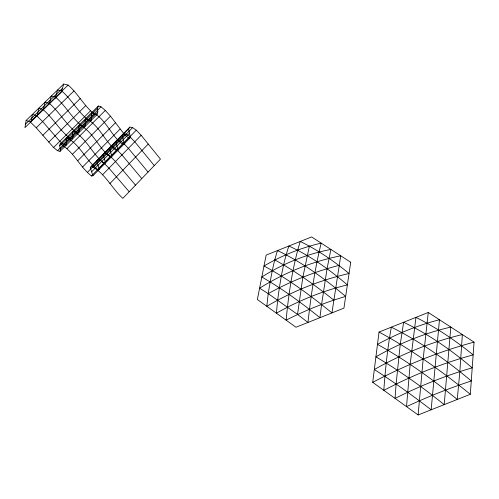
<?xml version="1.0" encoding="UTF-8"?>
<svg xmlns="http://www.w3.org/2000/svg" width="499" height="499" viewBox="0 0 499 499"><rect width="100%" height="100%" fill="white"/><g stroke="black" fill="none" stroke-linecap="round" stroke-linejoin="round"><path stroke-width="0.75" d="M470.32 394.291L474.05 342.133L428.261 312.48L379.034 332.053L372.709 382.346L418.125 414.962L470.32 394.291C441.677 371.056 411.513 349.618 379.034 332.053M418.125 414.962L423.183 358.931L428.261 312.48M268.213 293.637L266.809 306.299C292.364 291.304 320.146 280.082 349.051 273.496C333.987 261.164 317.801 249.949 300.236 241.479C292.464 267.034 288.665 293.63 286.114 320.165C305.157 310.459 325.155 302.444 345.664 296.431C324.718 278.76 302.344 262.368 277.513 250.56C272.941 264.557 270.608 279.147 268.213 293.637L297.523 314.401L307.952 322.466C310.977 295.82 314.732 269.192 321.188 243.138C301.14 247.747 281.729 255.569 263.996 265.992C288.31 279.035 310.596 295.502 331.935 312.91L340.736 255.8C312.018 261.526 284.424 272.691 259.599 288.191L268.213 293.637C290.499 281.299 314.301 271.73 338.983 265.393M297.523 314.401L302.856 277.145L309.392 246.013M98.353 106.013L97.555 108.146L97.816 111.938L97.087 114.471L94.38 114.053C83.963 106.044 78.118 93.569 68.095 85.067L63.722 84.038L61.271 92.34L24.95 127.613L26.116 120.471L30.189 121.875L36.234 127.775L53.574 147.473L57.522 150.698L60.023 151.372L60.367 149.189L59.662 145.777L60.117 143.962L98.353 106.013L101.01 106.805L105.295 110.435L110.479 116.161L124.575 134.599L128.655 138.061L130.351 137.599L128.611 128.879L129.877 127.077L132.628 127.619L136.289 130.17L141.142 135.279L160.46 159.131L122.835 198.365C111.988 188.728 104.746 172.492 91.223 166.31L90.3 167.776L92.945 175.754L91.46 175.972C79.622 166.791 73.54 151.091 60.117 143.962M31.081 121.662L32.466 114.321L36.589 115.656L42.608 121.556L59.799 141.304L63.747 144.51L66.28 145.14L66.685 142.901L66.061 139.421L66.579 137.549C80.077 144.504 85.89 160.453 97.742 169.566L99.264 169.311L96.775 161.208L97.754 159.68L100.349 160.435L103.979 163.098L108.975 168.207L129.191 191.741M37.182 115.737L38.785 108.202L42.958 109.474C53.019 118.095 59.537 130.152 69.935 138.354L72.505 138.947L72.979 136.639L72.424 133.096L73.004 131.175C86.577 137.961 92.134 154.154 103.992 163.198L105.545 162.899L103.212 154.671L104.254 153.087L106.88 153.798L110.516 156.437L115.481 161.545L135.516 185.148M43.251 109.842L45.066 102.114L49.295 103.324C59.344 111.913 65.693 124.076 76.091 132.235L78.699 132.778L79.235 130.414L78.761 126.808L79.391 124.831C93.045 131.449 98.34 147.879 110.204 156.867L111.795 156.524L109.612 148.172L110.709 146.531L113.367 147.199L117.009 149.819L121.949 154.921L141.803 178.592M49.289 103.979L51.316 96.058L55.595 97.205C65.631 105.769 71.812 118.032 82.216 126.141L84.861 126.646L85.46 124.22L85.055 120.552L85.747 118.525C99.469 124.975 104.516 141.641 116.386 150.567L118.013 150.18L115.98 141.704L117.134 140.013L119.822 140.637L123.471 143.232L128.38 148.34L148.06 172.068M55.295 98.141L57.535 90.032L61.864 91.117C71.893 99.657 77.9 112.026 88.317 120.084L90.993 120.546L91.654 118.063L91.323 114.333L92.066 112.25C105.776 118.4 110.728 135.528 122.536 144.298L124.201 143.874L122.311 135.279L123.521 133.526L126.247 134.106L129.896 136.682L134.78 141.791L154.278 165.581M109.911 183.545L148.215 144.068M102.432 174.899L141.142 135.279M97.411 169.797L136.289 130.17M91.46 175.972L128.655 138.061M92.945 175.754L130.351 137.599M91.223 166.31L129.877 127.077M90.3 167.776L128.611 128.879M87.35 172.423L124.575 134.599M93.787 167.103L132.628 127.619M91.573 171.818L129.416 133.308M82.566 167.009L120.034 129.104M77.682 160.803L115.5 122.723M72.33 154.384L110.479 116.161M60.367 149.189L97.816 111.938M60.023 151.372L97.087 114.471M66.935 148.69L105.295 110.435M59.662 145.777L97.555 108.146M62.618 144.966L101.01 106.805M57.522 150.698L94.38 114.053M53.574 147.473L90.438 110.94M48.715 142.159L85.784 105.57M42.845 135.266L80.258 98.54M36.234 127.775L73.983 90.937M26.116 120.471L63.722 84.038M25.524 124.108L62.475 88.261M30.189 121.875L68.095 85.067M372.709 382.346C404.951 365.368 438.839 351.589 474.05 342.133M274.718 259.873C295.601 271.313 315.044 285.185 333.65 300.005M462.355 334.561L459.853 371.53L457.265 399.462C432.184 379.034 405.806 360.072 377.487 344.366C397.029 333.719 417.894 325.261 439.463 319.734L431.161 409.798C412.773 395.613 393.867 382.053 374.325 369.51C401.92 354.016 431.529 341.877 462.355 334.561M450.822 327.094L444.21 404.633C422.528 387.249 399.892 370.938 375.915 356.847C399.269 343.431 424.53 333.064 450.822 327.094M396.081 384.111L395.077 398.414C419.815 385.983 445.607 375.522 472.21 367.838C451.271 350.042 428.485 334.124 403.635 322.273L400.254 344.279L396.081 384.111L383.812 390.324C385.328 369.173 387.573 348.04 391.328 327.163C420.17 341.522 446.667 360.259 471.274 380.968C449.212 388.216 427.587 396.873 406.517 406.623L410.153 364.351L415.948 317.376C436.369 327.594 455.437 340.505 473.139 354.895C446.574 362.081 420.794 372.036 396.081 384.111M277.637 300.223L276.396 313.185C298.62 300.629 322.566 290.973 347.366 284.885C329.54 269.685 310.284 255.731 288.871 246.019C282.989 263.566 280.058 281.929 277.637 300.223M321.556 304.577L319.94 317.688C301.496 302.881 282.359 288.784 261.813 277.02C282.839 263.659 306.417 254.116 330.893 249.425L327.057 268.718L321.556 304.577M350.71 262.256L343.936 308.132L295.963 327.238L257.353 299.506L266.154 255.101L311.607 236.931L350.71 262.256"/></g></svg>
